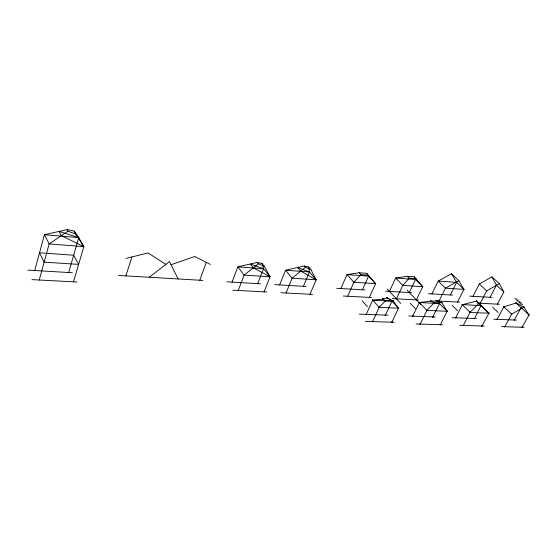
<?xml version="1.0" encoding="UTF-8"?>
<svg xmlns="http://www.w3.org/2000/svg" width="557" height="557" viewBox="0 0 557 557"><rect width="100%" height="100%" fill="white"/><g stroke="black" fill="none" stroke-linecap="round" stroke-linejoin="round"><path stroke-width="0.84" d="M427.122 310.486L426.732 310.214L427.198 310.479M398.777 308.279L398.276 308.146L398.749 308.334M419.539 302.569L419.56 302.688M430.839 300.871L430.909 301.372L430.895 300.857M441.979 302.444L441.61 302.792L441.931 302.381M383.021 298.844L382.833 299.332L383.139 298.851M503.981 306.942L503.709 306.58L504.05 306.872M434.335 302.667L434.077 303.022L434.363 302.625M386.85 297.786L387.296 297.904L386.774 297.918M470.324 312.359L469.725 312.136L470.296 312.435M481.944 325.998L488.942 313.243M488.983 313.166L469.941 312.526L469.913 312.122M523.824 306.97L524.081 307.297M447.257 311.05L446.958 311.474L447.389 311.168M426.711 310.291L427.101 310.555L426.697 310.326M372.73 299.945L373.002 300.279M439.647 303.662L439.487 303.349L439.57 303.697M480.886 305.549L481.241 305.709L480.928 305.466M529.129 314.921L528.746 314.698M383.042 299.318L382.826 298.824L382.938 299.283M385.597 300.919L385.172 300.738L385.541 301.052M480.802 305.501L481.144 305.675M439.243 303.488L439.71 303.461L439.278 303.405M419.101 302.472L419.491 302.367L419.094 302.458M34.722 270.521L44.407 234.741L67.132 229.602L74.178 231.099L78.76 237.602L83.835 246.619L73.51 281.814M39.241 280.011L49.148 243.931L67.975 231.127L75.912 234.184L83.835 246.619L49.148 243.931L44.407 234.741L78.76 237.602L68.657 272.519M462.609 304.818L462.547 304.853M521.248 307.715L520.899 307.506L521.213 307.812M125.854 275.889L131.925 256.958M199.81 280.234L206.271 262.354M232.039 282.134L237.832 266.859L257.264 262.438L262.117 263.517L264.338 266.288L270.041 276.794L264.032 291.847M528.69 314.782L529.073 314.99M238.208 290.489L244.119 275.109L258.351 263.809L264.338 266.288M257.696 283.645L263.586 268.69L262.117 263.517M279.579 284.926L285.539 270.242L304.233 265.981L308.627 266.998L310.938 269.679L316.16 279.781L310.019 294.27M286.047 293.01L292.126 278.222L305.375 267.311L310.938 269.679M303.419 286.333L309.448 271.941L308.627 266.998M398.311 308.153C398.826 307.22 398.269 309.093 398.269 308.132M340.863 288.533L346.99 274.601L359.161 272.77L366.694 273.327L375.62 283.638L369.326 297.396M347.652 296.254L353.89 282.232L360.943 274.698L368.483 275.242M362.44 289.807L368.616 276.133L366.694 273.327M488.566 313.083L488.969 312.964L488.524 313.027M366.207 314.385L372.737 300.195L382.944 299.067L387.038 297.87L393.089 300.857L398.52 308.181L391.843 322.211M372.577 321.591L379.213 307.325L385.43 300.829L393.089 300.857M389.42 291.395L395.651 278.047L407.362 276.3L414.29 276.808L422.735 286.695L416.358 299.868M385.402 315.109L391.968 301.163L387.038 297.87M396.417 298.817L402.76 285.4L409.193 278.159L416.128 278.653M409.291 292.564L415.55 279.461L414.29 276.808M412.73 316.146L419.344 302.542L430.888 301.1L437.663 301.038L441.736 302.555L447.146 311.279L440.378 324.71M431.898 293.894L438.192 281.062L451.476 273.689L458.829 280.686L463.953 289.368L457.527 302.04M420.208 324.083L426.947 310.395L434.216 302.778L441.736 302.555M439.041 301.065L445.447 288.164L458.829 280.686M432.838 316.912L439.48 303.558L437.663 301.038M450.334 294.973L456.643 282.371L451.476 273.689M379.428 307.36L379.449 307.165M455.682 317.775L462.352 304.707L476.708 301.024L488.754 313.09L476.66 301.031M472.99 296.31L479.319 283.979L491.949 276.871L499.399 283.631L503.827 291.952L497.373 304.136M463.292 325.42L470.08 312.275L479.117 303.328M476.5 300.891L476.597 300.912M480.245 303.231L486.686 290.838L499.399 283.631M474.515 318.555L480.969 305.647M490.083 297.313L496.426 285.191L491.949 276.871M497.129 319.349L503.82 306.796L516.088 303.05L523.907 307.165L529.011 314.983L522.083 327.251M504.837 326.715L511.653 314.092L523.907 307.165M514.341 320.003L521.039 307.666L516.088 303.05M379.338 307.534L379.345 307.262M523.789 306.998L524.005 307.36M372.675 299.924L372.981 300.334M149.262 277.261L169.488 261.553L178.094 278.96M372.807 321.744L372.341 321.445L372.842 321.688M366.45 314.524L365.942 314.301L366.471 314.475M391.606 322.057L392.1 322.301M392.058 322.364L391.585 322.141M385.172 314.963L385.66 315.192L385.152 315.06M437.572 301.274L437.934 300.982M171.062 264.735L194.734 256.492L210.323 264.408M440.162 324.564L440.629 324.787M440.552 324.87L440.148 324.661M419.992 323.93L420.458 324.174L419.957 324.007M433.033 317.058L432.594 316.836L433.081 316.989M446.93 311.126L447.341 311.286L447.006 311.467M412.932 316.299L412.479 316.07M412.521 316L412.981 316.223M126.084 258.406L148.099 252.934L165.854 264.373M481.749 325.852L482.181 326.075L481.721 325.942M463.09 325.274L463.535 325.497M463.494 325.573L463.062 325.358M474.467 318.632L474.07 318.437M455.863 317.929L455.445 317.699M455.487 317.629L455.918 317.852M462.15 304.561L481.06 305.654M504.656 326.562L505.067 326.785M505.011 326.862L504.628 326.667M496.948 319.203L497.352 319.426M497.297 319.495L496.9 319.279M481.157 305.793L480.754 305.598M521.916 327.105L522.306 327.321M522.243 327.398L521.867 327.189M514.174 319.857L514.557 320.073M514.494 320.15L514.132 319.955M365.399 321.361L394.217 322.287M416.114 323.958L442.564 324.78M459.699 325.309L484.144 326.068M501.516 326.611L524.116 327.314M359.279 314.12L387.971 315.206M408.852 316L435.205 317.003M452.096 317.643L476.479 318.569M493.808 319.224L516.367 320.08M419.344 302.542L439.48 303.558L447.146 311.279L426.947 310.395L419.386 302.555M520.788 304.192L522.793 304.296M31.958 279.628L76.922 281.995M232.742 290.204L266.615 291.986M280.979 292.738L312.414 294.395M343.251 296.018L371.672 297.515M392.372 298.608L418.516 299.986M435.477 300.877L459.706 302.152M476.945 303.064L499.392 304.24M519.507 303.029L521.505 303.133M517.342 301.058L519.34 301.17M518.532 302.138L520.53 302.249M27.85 270.117L72.361 272.735M118.53 275.457L202.873 280.415M226.866 281.828L260.509 283.805M274.775 284.648L306.03 286.486M336.7 288.289L364.981 289.953M385.59 291.165L411.63 292.697M428.347 293.685L452.5 295.106M469.697 296.115L492.096 297.431M514.821 298.768L516.826 298.886M516.179 300L518.177 300.112M270.041 276.794L244.119 275.109L237.832 266.859L263.586 268.69L270.041 276.794L253.331 267.799L250.358 264.011L263.586 268.69M316.16 279.781L292.126 278.222L285.539 270.242L309.448 271.941L316.16 279.781L300.696 271.162L297.591 267.492L309.448 271.941M511.883 314.169L511.751 314.322M511.563 313.863L511.486 314.287M78.76 237.602L59.063 231.427L61.333 235.646L83.835 246.619M437.524 301.267L437.865 300.85M430.888 301.1L434.216 302.778M462.115 304.644C462.609 304.143 462.108 305.438 462.373 304.623M382.944 299.067L385.43 300.829M496.426 285.191L503.827 291.952M521.039 307.666L528.906 314.844M479.319 283.979L486.686 290.838M503.82 306.796L511.653 314.092M492.653 307.248L498.209 312.498M470.087 312.275L462.317 304.77M452.082 305.243L457.562 310.688M407.362 276.3L409.193 278.159M407.174 290.371L420.702 304.359M410.126 303.175L415.508 308.808M387.324 289.167L400.713 303.384M359.161 272.77L360.943 274.698M362.134 300.801L367.376 306.663M304.233 265.981L305.375 267.311M257.264 262.438L258.351 263.809M74.178 231.099L75.912 234.184M67.132 229.602L67.975 231.127M372.549 300.188L372.556 300.132M379.032 307.318C379.136 307.436 379.233 307.046 378.99 307.318M515.852 303.085L516.318 302.973L515.859 303.057M478.902 303.419L479.326 303.168L478.909 303.384M437.489 301.114L437.76 300.78L437.496 301.086M441.555 302.521L441.562 302.493M392.901 300.961L393.333 300.703L392.838 300.919M523.657 307.185L523.691 307.185M398.52 308.181L379.213 307.325L372.737 300.195L391.968 301.163L398.52 308.181M78.628 264.38L44.142 262.145L39.519 252.801L73.663 255.224L78.628 264.38M375.62 283.638L353.89 282.232L346.99 274.601L368.616 276.133L375.62 283.638M422.735 286.695L402.76 285.4L395.651 278.047L415.55 279.461L422.735 286.695M463.953 289.368L445.447 288.164L438.192 281.062L456.643 282.371L463.953 289.368"/></g></svg>
